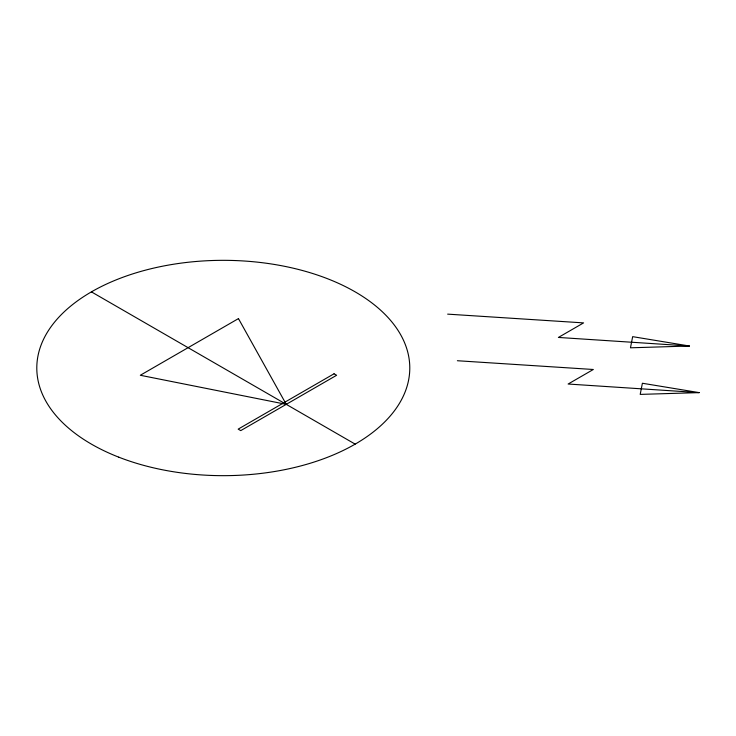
<?xml version="1.0" encoding="UTF-8"?>
<svg xmlns="http://www.w3.org/2000/svg" width="736" height="736" viewBox="0 0 736 736"><rect width="100%" height="100%" fill="white"/><g stroke="black" fill="none" stroke-linecap="round" stroke-linejoin="round"><path stroke-width="1.1" d="M689.466 346.021L630.467 347.806L632.656 336.656L689.466 346.021L558.403 337.438L583.584 322.892L447.654 314.134M699.2 392.619L640.2 394.395L642.39 383.254L699.2 392.619L568.128 384.026L593.317 369.49L457.378 360.732M91.42 291.87L355.157 444.13M238.455 318.596L140.3 375.268L286.249 404.349L238.455 318.596M334.043 373.787L238.17 429.134L240.746 430.615L336.619 375.268L334.043 373.787M118.763 457.166A186.493 107.668 0 0 0 409.308 375.682A186.493 107.668 0 0 0 141.809 271.152A186.493 107.668 0 0 0 118.763 457.166"/></g></svg>
